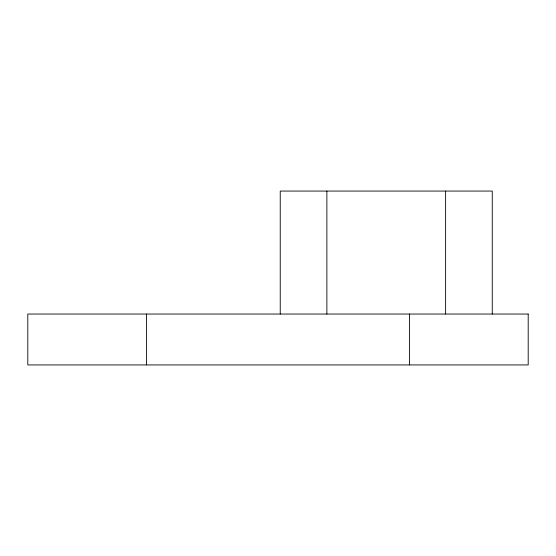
<?xml version="1.0" encoding="UTF-8"?>
<svg xmlns="http://www.w3.org/2000/svg" width="556" height="556" viewBox="0 0 556 556"><rect width="100%" height="100%" fill="white"/><g stroke="black" fill="none" stroke-linecap="round" stroke-linejoin="round"><path stroke-width="0.83" d="M492.268 314.043L492.268 191.069L280.238 191.069L280.238 314.043M445.62 191.069L445.62 314.043M409.459 314.043L409.459 364.931M326.879 191.069L326.879 314.043M146.541 314.043L146.541 364.931M528.2 314.043L27.8 314.043L27.8 364.931L528.2 364.931L528.2 314.043"/></g></svg>
